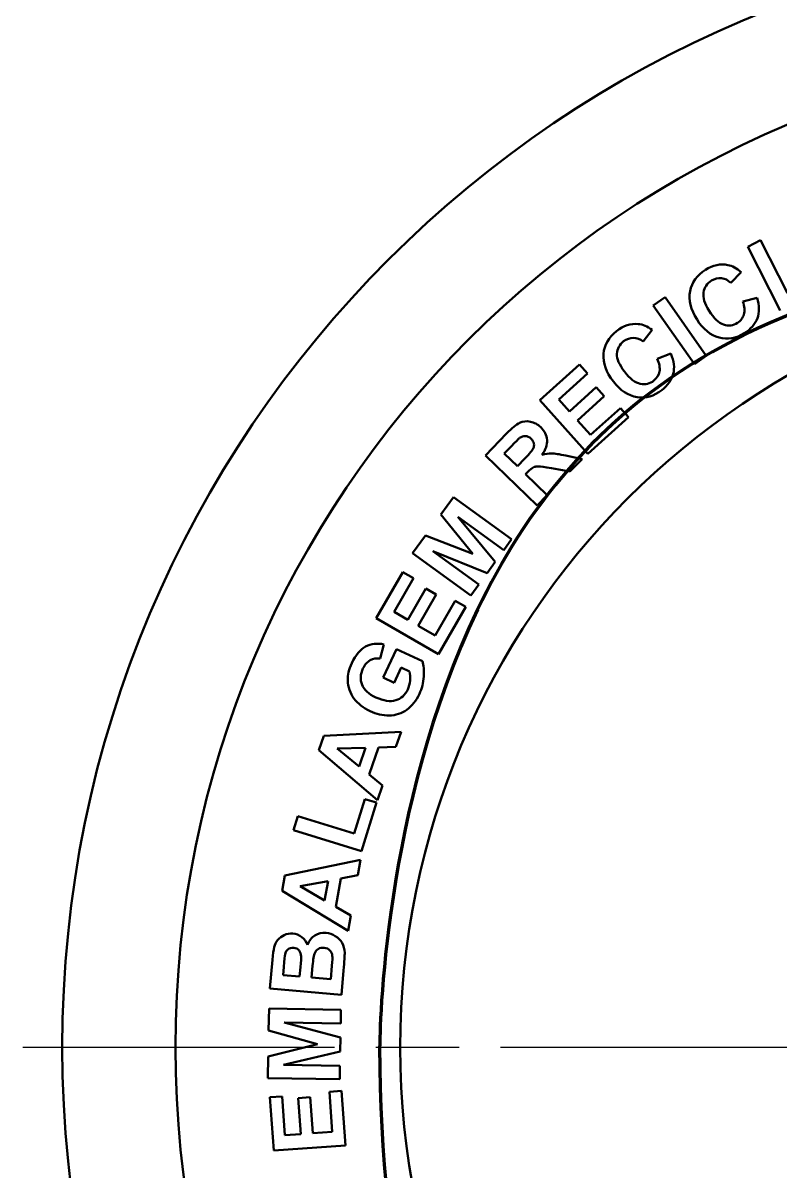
# Model space of a CAD drawing. Extents: x 0 to 616, y 0 to 436.
# Drawn here: x 469.7 to 510.6, y 286.2 to 348.3 of the extents above; entities that cross this region are included whole.
import ezdxf

# ---------------------------------------------------------------- set-up
doc = ezdxf.new("R2010")
doc.units = 0
doc.header["$LTSCALE"] = 1.5
doc.linetypes.add('AM_ISO08W050', pattern=[18, 12, -1.5, 3, -1.5])
doc.layers.add('AM_0', color=7, linetype='CONTINUOUS', lineweight=50)
doc.layers.add('AM_7', color=4, linetype='AM_ISO08W050', lineweight=25)

msp = doc.modelspace()

# ---------------------------------------------------------------- linework, layer by layer
at = {"layer": 'AM_0'}
for radius in [60.3, 54.175, 42.004]:
    msp.add_circle((532.092, 292.885), radius, dxfattribs=at)
at = {"layer": 'AM_0', "color": 7}
for points in [[(508.889, 336.2), (508.889, 336.2), (509.588, 336.557), (509.588, 336.557)], [(510.641, 332.762), (510.641, 332.762), (508.889, 336.2), (508.889, 336.2)], [(509.588, 336.557), (509.588, 336.557), (511.043, 333.703), (511.043, 333.703)], [(505.773, 333.809), (505.867, 334.29), (506.145, 334.675), (506.607, 334.964)], [(506.607, 334.964), (507.011, 335.216), (507.413, 335.302), (507.814, 335.22)], [(507.814, 335.22), (508.053, 335.174), (508.292, 335.041), (508.532, 334.824)], [(506.929, 334.374), (506.685, 334.221), (506.541, 334.009), (506.498, 333.738)], [(507.473, 334.507), (507.287, 334.529), (507.106, 334.484), (506.929, 334.374)], [(507.971, 334.254), (507.825, 334.402), (507.659, 334.486), (507.473, 334.507)], [(508.532, 334.824), (508.532, 334.824), (507.971, 334.254), (507.971, 334.254)], [(506.147, 332.263), (505.804, 332.813), (505.68, 333.328), (505.773, 333.809)], [(506.498, 333.738), (506.456, 333.468), (506.557, 333.136), (506.803, 332.743)], [(503.776, 333.037), (503.776, 333.037), (504.419, 333.488), (504.419, 333.488)], [(506.008, 329.85), (506.008, 329.85), (503.776, 333.037), (503.776, 333.037)], [(504.419, 333.488), (504.419, 333.488), (506.651, 330.301), (506.651, 330.301)], [(508.631, 333.249), (508.631, 333.249), (509.404, 333.448), (509.404, 333.448)], [(508.687, 332.546), (508.745, 332.738), (508.725, 332.973), (508.631, 333.249)], [(509.404, 333.448), (509.53, 333.026), (509.533, 332.656), (509.412, 332.336)], [(506.803, 332.743), (507.064, 332.325), (507.324, 332.075), (507.585, 331.992)], [(508.336, 332.092), (508.513, 332.202), (508.63, 332.354), (508.687, 332.546)], [(501.794, 331.643), (502.169, 331.936), (502.561, 332.064), (502.968, 332.024)], [(502.968, 332.024), (503.21, 332.003), (503.462, 331.896), (503.723, 331.705)], [(507.338, 331.3), (506.869, 331.424), (506.472, 331.745), (506.147, 332.263)], [(507.585, 331.992), (507.846, 331.908), (508.096, 331.942), (508.336, 332.092)], [(509.412, 332.336), (509.291, 332.018), (509.053, 331.748), (508.699, 331.527)], [(501.086, 330.408), (501.129, 330.896), (501.365, 331.307), (501.794, 331.643)], [(502.703, 331.279), (502.516, 331.282), (502.341, 331.218), (502.176, 331.09)], [(503.225, 331.08), (503.064, 331.211), (502.891, 331.278), (502.703, 331.279)], [(503.723, 331.705), (503.723, 331.705), (503.225, 331.08), (503.225, 331.08)], [(508.699, 331.527), (508.261, 331.253), (507.807, 331.178), (507.338, 331.3)], [(502.176, 331.09), (501.949, 330.912), (501.828, 330.686), (501.814, 330.413)], [(501.62, 328.909), (501.221, 329.42), (501.043, 329.919), (501.086, 330.408)], [(501.814, 330.413), (501.8, 330.139), (501.936, 329.82), (502.221, 329.455)], [(503.986, 330.149), (503.986, 330.149), (504.734, 330.428), (504.734, 330.428)], [(504.116, 329.456), (504.153, 329.653), (504.109, 329.884), (503.986, 330.149)], [(504.734, 330.428), (504.904, 330.021), (504.945, 329.653), (504.858, 329.323)], [(506.651, 330.301), (506.651, 330.301), (506.008, 329.85), (506.008, 329.85)], [(497.637, 327.902), (497.637, 327.902), (499.78, 329.832), (499.78, 329.832)], [(500.221, 329.342), (500.221, 329.342), (498.661, 327.938), (498.661, 327.938)], [(499.78, 329.832), (499.78, 329.832), (500.221, 329.342), (500.221, 329.342)], [(502.221, 329.455), (502.524, 329.067), (502.809, 328.845), (503.078, 328.79)], [(503.814, 328.967), (503.979, 329.096), (504.079, 329.259), (504.116, 329.456)], [(504.858, 329.323), (504.771, 328.994), (504.563, 328.7), (504.234, 328.443)], [(502.904, 328.076), (502.425, 328.15), (501.996, 328.428), (501.62, 328.909)], [(503.078, 328.79), (503.346, 328.734), (503.591, 328.793), (503.814, 328.967)], [(499.238, 327.297), (499.238, 327.297), (500.689, 328.604), (500.689, 328.604)], [(501.128, 328.117), (501.128, 328.117), (499.676, 326.81), (499.676, 326.81)], [(500.689, 328.604), (500.689, 328.604), (501.128, 328.117), (501.128, 328.117)], [(504.234, 328.443), (503.827, 328.125), (503.383, 328.003), (502.904, 328.076)], [(500.24, 325.01), (500.24, 325.01), (497.637, 327.902), (497.637, 327.902)], [(498.661, 327.938), (498.661, 327.938), (499.238, 327.297), (499.238, 327.297)], [(500.385, 326.023), (500.385, 326.023), (502, 327.477), (502, 327.477)], [(502, 327.477), (502, 327.477), (502.439, 326.99), (502.439, 326.99)], [(496.548, 326.676), (496.729, 326.763), (496.923, 326.786), (497.13, 326.743)], [(499.676, 326.81), (499.676, 326.81), (500.385, 326.023), (500.385, 326.023)], [(502.439, 326.99), (502.439, 326.99), (500.24, 325.01), (500.24, 325.01)], [(495.843, 326.097), (496.132, 326.397), (496.366, 326.589), (496.548, 326.676)], [(497.13, 326.743), (497.338, 326.7), (497.523, 326.599), (497.689, 326.439)], [(497.689, 326.439), (497.899, 326.237), (498.013, 326.007), (498.031, 325.751)], [(494.694, 324.907), (494.694, 324.907), (495.843, 326.097), (495.843, 326.097)], [(496.546, 325.86), (496.497, 325.82), (496.361, 325.685), (496.139, 325.456)], [(496.862, 325.967), (496.756, 325.972), (496.651, 325.937), (496.546, 325.86)], [(497.163, 325.822), (497.069, 325.913), (496.969, 325.961), (496.862, 325.967)], [(497.318, 325.562), (497.298, 325.654), (497.248, 325.741), (497.163, 325.822)], [(497.284, 325.289), (497.326, 325.378), (497.337, 325.469), (497.318, 325.562)], [(498.031, 325.751), (498.048, 325.496), (497.956, 325.228), (497.754, 324.948)], [(497.493, 322.205), (497.493, 322.205), (494.694, 324.907), (494.694, 324.907)], [(496.139, 325.456), (496.139, 325.456), (495.714, 325.016), (495.714, 325.016)], [(495.714, 325.016), (495.714, 325.016), (496.423, 324.33), (496.423, 324.33)], [(496.827, 324.748), (497.088, 325.019), (497.241, 325.199), (497.284, 325.289)], [(497.754, 324.948), (497.944, 325.001), (498.12, 325.027), (498.282, 325.024)], [(498.282, 325.024), (498.444, 325.021), (498.699, 324.982), (499.047, 324.906)], [(499.047, 324.906), (499.047, 324.906), (499.923, 324.721), (499.923, 324.721)], [(496.423, 324.33), (496.423, 324.33), (496.827, 324.748), (496.827, 324.748)], [(499.923, 324.721), (499.923, 324.721), (499.27, 324.046), (499.27, 324.046)], [(496.981, 324.013), (496.981, 324.013), (496.87, 323.898), (496.87, 323.898)], [(496.87, 323.898), (496.87, 323.898), (498.039, 322.77), (498.039, 322.77)], [(497.287, 324.267), (497.208, 324.227), (497.106, 324.143), (496.981, 324.013)], [(499.27, 324.046), (499.27, 324.046), (498.266, 324.225), (498.266, 324.225)], [(492.273, 321.711), (492.273, 321.711), (492.966, 322.665), (492.966, 322.665)], [(492.966, 322.665), (492.966, 322.665), (496.114, 320.378), (496.114, 320.378)], [(498.039, 322.77), (498.039, 322.77), (497.493, 322.205), (497.493, 322.205)], [(494.01, 319.587), (494.01, 319.587), (492.273, 321.711), (492.273, 321.711)], [(495.685, 319.788), (495.685, 319.788), (493.207, 321.588), (493.207, 321.588)], [(493.207, 321.588), (493.207, 321.588), (495.231, 319.163), (495.231, 319.163)], [(490.757, 319.625), (490.757, 319.625), (491.448, 320.576), (491.448, 320.576)], [(491.448, 320.576), (491.448, 320.576), (494.01, 319.587), (494.01, 319.587)], [(496.114, 320.378), (496.114, 320.378), (495.685, 319.788), (495.685, 319.788)], [(493.905, 317.338), (493.905, 317.338), (490.757, 319.625), (490.757, 319.625)], [(494.786, 318.551), (494.786, 318.551), (491.855, 319.728), (491.855, 319.728)], [(491.855, 319.728), (491.855, 319.728), (494.333, 317.928), (494.333, 317.928)], [(495.231, 319.163), (495.231, 319.163), (494.786, 318.551), (494.786, 318.551)], [(488.784, 316.107), (488.784, 316.107), (490.226, 318.606), (490.226, 318.606)], [(490.796, 318.276), (490.796, 318.276), (489.747, 316.458), (489.747, 316.458)], [(490.226, 318.606), (490.226, 318.606), (490.796, 318.276), (490.796, 318.276)], [(490.494, 316.027), (490.494, 316.027), (491.47, 317.719), (491.47, 317.719)], [(491.47, 317.719), (491.47, 317.719), (492.037, 317.391), (492.037, 317.391)], [(494.333, 317.928), (494.333, 317.928), (493.905, 317.338), (493.905, 317.338)], [(492.037, 317.391), (492.037, 317.391), (491.061, 315.7), (491.061, 315.7)], [(491.978, 315.17), (491.978, 315.17), (493.065, 317.052), (493.065, 317.052)], [(493.065, 317.052), (493.065, 317.052), (493.633, 316.724), (493.633, 316.724)], [(489.747, 316.458), (489.747, 316.458), (490.494, 316.027), (490.494, 316.027)], [(493.633, 316.724), (493.633, 316.724), (492.153, 314.162), (492.153, 314.162)], [(492.153, 314.162), (492.153, 314.162), (488.784, 316.107), (488.784, 316.107)], [(491.061, 315.7), (491.061, 315.7), (491.978, 315.17), (491.978, 315.17)], [(487.459, 313.673), (487.663, 314.111), (487.915, 314.411), (488.212, 314.571)], [(488.212, 314.571), (488.511, 314.731), (488.839, 314.771), (489.196, 314.691)], [(489.196, 314.691), (489.196, 314.691), (488.999, 313.922), (488.999, 313.922)], [(489.16, 312.895), (489.16, 312.895), (489.876, 314.43), (489.876, 314.43)], [(489.876, 314.43), (489.876, 314.43), (491.281, 313.775), (491.281, 313.775)], [(488.457, 313.833), (488.293, 313.742), (488.163, 313.595), (488.068, 313.39)], [(488.999, 313.922), (488.802, 313.953), (488.621, 313.923), (488.457, 313.833)], [(491.281, 313.775), (491.356, 313.558), (491.382, 313.282), (491.36, 312.948)], [(487.241, 312.747), (487.229, 313.028), (487.302, 313.337), (487.459, 313.673)], [(488.068, 313.39), (487.922, 313.079), (487.906, 312.785), (488.017, 312.51)], [(490.135, 313.433), (490.135, 313.433), (489.755, 312.618), (489.755, 312.618)], [(490.583, 313.225), (490.583, 313.225), (490.135, 313.433), (490.135, 313.433)], [(490.615, 312.74), (490.627, 312.916), (490.615, 313.078), (490.583, 313.225)], [(487.582, 311.765), (487.369, 312.052), (487.254, 312.379), (487.241, 312.747)], [(488.017, 312.51), (488.129, 312.233), (488.379, 312.006), (488.767, 311.825)], [(489.755, 312.618), (489.755, 312.618), (489.16, 312.895), (489.16, 312.895)], [(490.494, 312.249), (490.563, 312.399), (490.603, 312.562), (490.615, 312.74)], [(491.36, 312.948), (491.337, 312.614), (491.259, 312.302), (491.124, 312.012)], [(489.839, 311.665), (490.135, 311.753), (490.353, 311.948), (490.494, 312.249)], [(491.124, 312.012), (490.952, 311.643), (490.724, 311.357), (490.442, 311.155)], [(488.454, 311.078), (488.087, 311.249), (487.796, 311.478), (487.582, 311.765)], [(488.767, 311.825), (489.185, 311.63), (489.543, 311.576), (489.839, 311.665)], [(489.489, 310.846), (489.137, 310.843), (488.792, 310.92), (488.454, 311.078)], [(490.442, 311.155), (490.159, 310.953), (489.842, 310.85), (489.489, 310.846)], [(485.671, 308.963), (485.671, 308.963), (485.942, 309.749), (485.942, 309.749)], [(485.942, 309.749), (485.942, 309.749), (490.128, 309.955), (490.128, 309.955)], [(490.128, 309.955), (490.128, 309.955), (489.85, 309.147), (489.85, 309.147)], [(488.857, 306.263), (488.857, 306.263), (485.671, 308.963), (485.671, 308.963)], [(488.202, 309.088), (488.202, 309.088), (486.662, 309.052), (486.662, 309.052)], [(486.662, 309.052), (486.662, 309.052), (487.856, 308.085), (487.856, 308.085)], [(487.856, 308.085), (487.856, 308.085), (488.202, 309.088), (488.202, 309.088)], [(488.903, 309.113), (488.903, 309.113), (488.397, 307.643), (488.397, 307.643)], [(489.85, 309.147), (489.85, 309.147), (488.903, 309.113), (488.903, 309.113)], [(488.397, 307.643), (488.397, 307.643), (489.128, 307.051), (489.128, 307.051)], [(489.128, 307.051), (489.128, 307.051), (488.857, 306.263), (488.857, 306.263)], [(487.598, 304.452), (487.598, 304.452), (488.169, 306.32), (488.169, 306.32)], [(488.169, 306.32), (488.169, 306.32), (488.797, 306.128), (488.797, 306.128)], [(488.797, 306.128), (488.797, 306.128), (487.996, 303.509), (487.996, 303.509)], [(484.305, 304.638), (484.305, 304.638), (484.535, 305.389), (484.535, 305.389)], [(484.535, 305.389), (484.535, 305.389), (487.598, 304.452), (487.598, 304.452)], [(487.996, 303.509), (487.996, 303.509), (484.305, 304.638), (484.305, 304.638)], [(483.84, 302.183), (483.84, 302.183), (487.942, 303.042), (487.942, 303.042)], [(487.942, 303.042), (487.942, 303.042), (487.794, 302.2), (487.794, 302.2)], [(483.696, 301.365), (483.696, 301.365), (483.84, 302.183), (483.84, 302.183)], [(486.864, 302.019), (486.864, 302.019), (486.594, 300.487), (486.594, 300.487)], [(487.794, 302.2), (487.794, 302.2), (486.864, 302.019), (486.864, 302.019)], [(487.264, 299.197), (487.264, 299.197), (483.696, 301.365), (483.696, 301.365)], [(486.175, 301.885), (486.175, 301.885), (484.66, 301.607), (484.66, 301.607)], [(484.66, 301.607), (484.66, 301.607), (485.991, 300.839), (485.991, 300.839)], [(485.991, 300.839), (485.991, 300.839), (486.175, 301.885), (486.175, 301.885)], [(486.594, 300.487), (486.594, 300.487), (487.409, 300.018), (487.409, 300.018)], [(487.409, 300.018), (487.409, 300.018), (487.264, 299.197), (487.264, 299.197)], [(483.46, 298.696), (483.552, 298.808), (483.668, 298.897), (483.81, 298.965)], [(483.81, 298.965), (483.951, 299.033), (484.107, 299.059), (484.273, 299.044)], [(484.273, 299.044), (484.455, 299.028), (484.618, 298.965), (484.761, 298.854)], [(484.761, 298.854), (484.904, 298.743), (485.006, 298.6), (485.067, 298.427)], [(485.067, 298.427), (485.156, 298.656), (485.289, 298.828), (485.466, 298.94)], [(485.466, 298.94), (485.643, 299.053), (485.843, 299.099), (486.067, 299.079)], [(486.067, 299.079), (486.243, 299.064), (486.411, 299.008), (486.571, 298.912)], [(486.571, 298.912), (486.73, 298.815), (486.853, 298.691), (486.94, 298.541)], [(483.166, 297.623), (483.193, 297.929), (483.226, 298.158), (483.265, 298.306)], [(483.265, 298.306), (483.303, 298.454), (483.368, 298.584), (483.46, 298.696)], [(484.017, 298.2), (483.936, 298.14), (483.882, 298.046), (483.856, 297.917)], [(484.318, 298.273), (484.198, 298.284), (484.098, 298.259), (484.017, 298.2)], [(484.611, 298.132), (484.541, 298.215), (484.443, 298.262), (484.318, 298.273)], [(485.656, 298.215), (485.57, 298.165), (485.503, 298.089), (485.457, 297.986)], [(485.959, 298.274), (485.843, 298.284), (485.742, 298.264), (485.656, 298.215)], [(486.279, 298.135), (486.204, 298.215), (486.097, 298.262), (485.959, 298.274)], [(486.94, 298.541), (487.027, 298.391), (487.073, 298.21), (487.079, 298)], [(483.031, 296.073), (483.031, 296.073), (483.166, 297.623), (483.166, 297.623)], [(483.856, 297.917), (483.84, 297.84), (483.816, 297.618), (483.784, 297.249)], [(484.721, 297.804), (484.718, 297.939), (484.681, 298.048), (484.611, 298.132)], [(484.685, 297.234), (484.712, 297.539), (484.724, 297.729), (484.721, 297.804)], [(485.457, 297.986), (485.411, 297.883), (485.372, 297.652), (485.341, 297.297)], [(486.409, 297.837), (486.398, 297.955), (486.354, 298.055), (486.279, 298.135)], [(486.385, 297.298), (486.41, 297.581), (486.418, 297.76), (486.409, 297.837)], [(487.079, 298), (487.081, 297.868), (487.062, 297.553), (487.022, 297.053)], [(483.784, 297.249), (483.784, 297.249), (483.744, 296.8), (483.744, 296.8)], [(484.64, 296.721), (484.64, 296.721), (484.685, 297.234), (484.685, 297.234)], [(485.341, 297.297), (485.341, 297.297), (485.286, 296.665), (485.286, 296.665)], [(486.322, 296.574), (486.322, 296.574), (486.385, 297.298), (486.385, 297.298)], [(487.022, 297.053), (487.022, 297.053), (486.907, 295.734), (486.907, 295.734)], [(483.744, 296.8), (483.744, 296.8), (484.64, 296.721), (484.64, 296.721)], [(485.286, 296.665), (485.286, 296.665), (486.322, 296.574), (486.322, 296.574)], [(486.907, 295.734), (486.907, 295.734), (483.031, 296.073), (483.031, 296.073)], [(482.963, 293.803), (482.963, 293.803), (482.983, 294.982), (482.983, 294.982)], [(482.983, 294.982), (482.983, 294.982), (486.874, 294.914), (486.874, 294.914)], [(486.874, 294.914), (486.874, 294.914), (486.861, 294.185), (486.861, 294.185)], [(486.861, 294.185), (486.861, 294.185), (483.798, 294.238), (483.798, 294.238)], [(483.798, 294.238), (483.798, 294.238), (486.847, 293.412), (486.847, 293.412)], [(485.604, 293.06), (485.604, 293.06), (482.963, 293.803), (482.963, 293.803)], [(486.847, 293.412), (486.847, 293.412), (486.834, 292.656), (486.834, 292.656)], [(482.938, 292.4), (482.938, 292.4), (485.604, 293.06), (485.604, 293.06)], [(486.834, 292.656), (486.834, 292.656), (483.758, 291.939), (483.758, 291.939)], [(482.918, 291.225), (482.918, 291.225), (482.938, 292.4), (482.938, 292.4)], [(483.758, 291.939), (483.758, 291.939), (486.821, 291.886), (486.821, 291.886)], [(486.821, 291.886), (486.821, 291.886), (486.808, 291.157), (486.808, 291.157)], [(486.808, 291.157), (486.808, 291.157), (482.918, 291.225), (482.918, 291.225)], [(483.033, 290.185), (483.033, 290.185), (483.69, 290.231), (483.69, 290.231)], [(483.235, 287.308), (483.235, 287.308), (483.033, 290.185), (483.033, 290.185)], [(483.69, 290.231), (483.69, 290.231), (483.837, 288.137), (483.837, 288.137)], [(484.561, 290.146), (484.561, 290.146), (485.214, 290.191), (485.214, 290.191)], [(484.697, 288.197), (484.697, 288.197), (484.561, 290.146), (484.561, 290.146)], [(485.214, 290.191), (485.214, 290.191), (485.351, 288.243), (485.351, 288.243)], [(486.256, 290.485), (486.256, 290.485), (486.91, 290.531), (486.91, 290.531)], [(486.407, 288.317), (486.407, 288.317), (486.256, 290.485), (486.256, 290.485)], [(486.91, 290.531), (486.91, 290.531), (487.116, 287.579), (487.116, 287.579)], [(485.351, 288.243), (485.351, 288.243), (486.407, 288.317), (486.407, 288.317)], [(483.837, 288.137), (483.837, 288.137), (484.697, 288.197), (484.697, 288.197)], [(487.116, 287.579), (487.116, 287.579), (483.235, 287.308), (483.235, 287.308)]]:
    msp.add_open_spline(points, degree=3, dxfattribs=at)
at = {"layer": 'AM_0', "color": 7, "lineweight": 70}
msp.add_open_spline([(532.092, 336.006), (555.904, 336.006), (575.214, 316.696), (575.214, 292.885), (575.214, 292.885), (575.214, 269.073), (555.904, 249.763), (532.092, 249.763), (532.092, 249.763), (508.281, 249.763), (488.971, 269.073), (488.971, 292.885), (488.971, 292.885), (488.971, 316.696), (508.281, 336.006), (532.092, 336.006)], degree=3, knots=[0, 0, 0, 0, 0.25, 0.25, 0.25, 0.375, 0.5, 0.5, 0.5, 0.625, 0.75, 0.75, 0.75, 0.875, 1, 1, 1, 1], dxfattribs=at)
at = {"layer": 'AM_0', "color": 7}
msp.add_open_spline([(498.266, 324.225), (497.908, 324.29), (497.676, 324.323), (497.568, 324.325), (497.568, 324.325), (497.459, 324.326), (497.366, 324.306), (497.287, 324.267)], degree=3, knots=[0.6666667, 0.6666667, 0.6666667, 0.6666667, 0.7222222, 0.7222222, 0.7222222, 0.75, 0.7777778, 0.7777778, 0.7777778, 0.7777778], dxfattribs=at)
at = {"layer": 'AM_7'}
msp.add_line((594.519, 292.885), (469.665, 292.885), dxfattribs=at)

doc.saveas('drawing.dxf')
